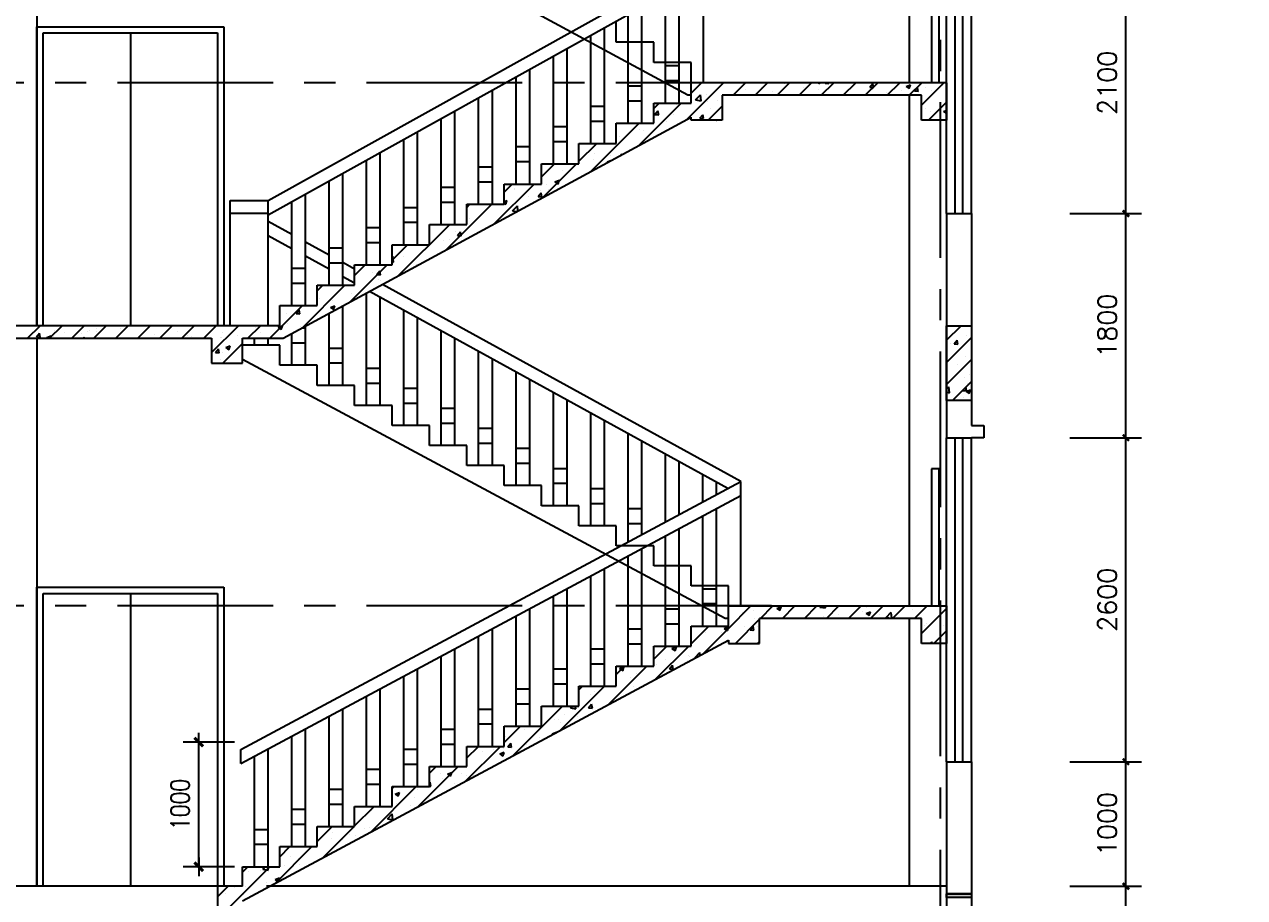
# Model space of a CAD drawing. Extents: x -4968480 to 5598971, y -5343220 to -29066.
# Drawn here: x 277432 to 287225, y -83846 to -76836 of the extents above; entities that cross this region are included whole.
import ezdxf

# ---------------------------------------------------------------- set-up
doc = ezdxf.new("R2010")
doc.units = 0
doc.header["$LTSCALE"] = 1000
doc.header["$MEASUREMENT"] = 0
doc.linetypes.add('CENTER', pattern=[2, 1.25, -0.25, 0.25, -0.25])
doc.layers.get('0').update_dxf_attribs({"linetype": 'CONTINUOUS'})
for name, color, linetype in [('DOTE', 1, 'CENTER'), ('PUB_DIM', 3, 'CONTINUOUS'), ('WALL', 2, 'CONTINUOUS'), ('WINDOW', 4, 'CONTINUOUS')]:
    doc.layers.add(name, color=color, linetype=linetype)
doc.styles.add('_TCH_DIM', font='SIMPLEX', dxfattribs={"bigfont": 'GBCBIG'})
doc.styles.add('DIM_FONT', font='SIMPLEX.shx', dxfattribs={"width": 0.8})

# ---------------------------------------------------------------- blocks, each defined once
blk = doc.blocks.new('_ArchTick')
at = {"color": 0, "linetype": 'ByBlock', "const_width": 0.4}
blk.add_lwpolyline([(-0.5, -0.5), (0.5, 0.5)], dxfattribs=at)
blk = doc.blocks.new('_DIMX')
blk.add_line((-150, 0), (150, 0))
at = {"const_width": 50}
blk.add_lwpolyline([(-70, -70), (70, 70)], dxfattribs=at)

msp = doc.modelspace()

# ---------------------------------------------------------------- hatches: boundary and pattern name
msp.add_hatch(color=8).paths.add_polyline_path([(284832.7, -83815.1), (285032.7, -83815.1), (285032.7, -83845.1), (284832.7, -83845.1)])

# ---------------------------------------------------------------- linework, layer by layer
for p, q in [((284532.7, -73505.1, -24317.3), (284532.7, -77305.1, -24317.3)), ((277532.7, -75455.1, -24317.3), (277532.7, -79255.1, -24317.3)), ((282757.3, -77405.1, -24317.3), (279482.7, -75631.4, -24317.3)), ((284712.7, -76205.1, -48634.7), (284712.7, -77305.1, -48634.7)), ((284772.7, -77305.1, -48634.7), (284772.7, -76205.1, -48634.7)), ((282182.7, -76980.1, -24317.3), (282182.7, -76817.6, -24317.3)), ((282482.7, -76980.1, -24317.3), (282182.7, -76980.1, -24317.3)), ((282482.7, -77142.6, -24317.3), (282482.7, -76980.1, -24317.3)), ((282782.7, -77142.6, -24317.3), (282482.7, -77142.6, -24317.3)), ((282782.7, -77305.1, -24317.3), (282782.7, -77142.6, -24317.3)), ((282782.7, -77405.1, -24317.3), (282757.3, -77405.1, -24317.3)), ((284532.7, -77405.1, -24317.3), (284532.7, -81505.1, -24317.3)), ((277532.7, -79355.1, -24317.3), (277532.7, -83755.1, -24317.3)), ((279482.7, -79412.1), (279182.7, -79412.1)), ((279482.7, -79573.1), (279482.7, -79412.1)), ((283057.5, -81605.1), (279182.7, -79525.6)), ((279782.7, -79573.1), (279482.7, -79573.1)), ((279782.7, -79734.1), (279782.7, -79573.1)), ((280082.7, -79734.1), (279782.7, -79734.1)), ((280082.7, -79895.1), (280082.7, -79734.1)), ((280382.7, -79895.1), (280082.7, -79895.1)), ((280382.7, -80056.1), (280382.7, -79895.1)), ((280682.7, -80056.1), (280382.7, -80056.1)), ((280682.7, -80217.1), (280682.7, -80056.1)), ((280982.7, -80217.1), (280682.7, -80217.1)), ((280982.7, -80378.1), (280982.7, -80217.1)), ((281282.7, -80378.1), (280982.7, -80378.1)), ((281282.7, -80539.1), (281282.7, -80378.1)), ((284772.7, -80405.1, -24317.3), (284712.7, -80405.1, -24317.3)), ((284712.7, -80405.1, -24317.3), (284712.7, -81505.1, -24317.3)), ((284772.7, -81505.1, -24317.3), (284772.7, -80405.1, -24317.3)), ((281582.7, -80539.1), (281282.7, -80539.1)), ((281582.7, -80700.1), (281582.7, -80539.1)), ((281882.7, -80700.1), (281582.7, -80700.1)), ((281882.7, -80861.1), (281882.7, -80700.1)), ((282182.7, -80861.1), (281882.7, -80861.1)), ((282182.7, -81022.1), (282182.7, -80861.1)), ((282482.7, -81022.1), (282182.7, -81022.1)), ((282482.7, -81183.1), (282482.7, -81022.1)), ((282782.7, -81183.1), (282482.7, -81183.1)), ((282782.7, -81344.1), (282782.7, -81183.1)), ((283082.7, -81344.1), (282782.7, -81344.1)), ((283082.7, -81505.1), (283082.7, -81344.1)), ((283082.7, -81605.1), (283057.5, -81605.1)), ((284532.7, -81605.1, -24317.3), (284532.7, -83755.1, -24317.3)), ((285032.7, -83815.1, -48634.7), (284832.7, -83815.1, -24317.3)), ((285032.7, -83845.1, -48634.7), (284832.7, -83845.1, -24317.3))]:
    msp.add_line(p, q)
at = {"color": 3}
for p, q in [((279387.9, -78250.9), (282882.9, -76305, -24317.3)), ((282882.9, -77305.1, -24317.3), (282882.9, -76305, -24317.3)), ((279387.9, -78365.4, 338.5), (282882.9, -76419.4, -23978.9)), ((282687.9, -77467.6, -24317.3), (282687.9, -76528, -24317.3)), ((282577.9, -77467.6, -24317.3), (282577.9, -76589.2, -24317.3)), ((282277.9, -77630.1, -24317.3), (282277.9, -76756.3, -24317.3)), ((282387.9, -77630.1, -24317.3), (282387.9, -76695, -24317.3)), ((282087.9, -77792.6, -24317.3), (282087.9, -76862.1, -24317.3)), ((281977.9, -77792.6, -24317.3), (281977.9, -76923.3, -24317.3)), ((281787.9, -77955.1, -24317.3), (281787.9, -77029.1, -24317.3)), ((281677.9, -77955.1, -24317.3), (281677.9, -77090.3, -24317.3)), ((282577.9, -77167.6, -24317.3), (282687.9, -77167.6, -24317.3)), ((281377.9, -78117.6, -24317.3), (281377.9, -77257.4, -24317.3)), ((281487.9, -78117.6, -24317.3), (281487.9, -77196.1, -24317.3)), ((281187.9, -78280.1, -24317.3), (281187.9, -77363.2, -24317.3)), ((282277.9, -77330.1, -24317.3), (282387.9, -77330.1, -24317.3)), ((282577.9, -77287.6, -24317.3), (282687.9, -77287.6, -24317.3)), ((281077.9, -78280.1, -24317.3), (281077.9, -77424.4, -24317.3)), ((282277.9, -77450.1, -24317.3), (282387.9, -77450.1, -24317.3)), ((280887.9, -78442.6, -24317.3), (280887.9, -77530.2, -24317.3)), ((281977.9, -77492.6, -24317.3), (282087.9, -77492.6, -24317.3)), ((280777.9, -78442.6, -24317.3), (280777.9, -77591.5, -24317.3)), ((281677.9, -77655.1, -24317.3), (281787.9, -77655.1, -24317.3)), ((281977.9, -77612.6, -24317.3), (282087.9, -77612.6, -24317.3)), ((280477.9, -78605.1, -24317.3), (280477.9, -77758.5, -24317.3)), ((280587.9, -78605.1, -24317.3), (280587.9, -77697.2, -24317.3)), ((281377.9, -77817.6, -24317.3), (281487.9, -77817.6, -24317.3)), ((281677.9, -77775.1, -24317.3), (281787.9, -77775.1, -24317.3)), ((280177.9, -78767.6, -24317.3), (280177.9, -77925.5, -24317.3)), ((280287.9, -78767.6, -24317.3), (280287.9, -77864.3, -24317.3)), ((281377.9, -77937.6, -24317.3), (281487.9, -77937.6, -24317.3)), ((279987.9, -78930.1, -24317.3), (279987.9, -78031.3, -24317.3)), ((281077.9, -77980.1, -24317.3), (281187.9, -77980.1, -24317.3)), ((279877.9, -78930.1, -24317.3), (279877.9, -78092.6, -24317.3)), ((280777.9, -78142.6, -24317.3), (280887.9, -78142.6, -24317.3)), ((281077.9, -78100.1, -24317.3), (281187.9, -78100.1, -24317.3)), ((279687.9, -79092.6, -24317.3), (279687.9, -78198.4, -24317.3)), ((279082.9, -78250.9), (279387.9, -78250.9)), ((279082.9, -79251.1), (279082.9, -78250.9)), ((279387.9, -79255.1), (279387.9, -78250.9)), ((279577.9, -79092.6, -24317.3), (279577.9, -78259.6, -24317.3)), ((280477.9, -78305.1, -24317.3), (280587.9, -78305.1, -24317.3)), ((280777.9, -78262.6, -24317.3), (280887.9, -78262.6, -24317.3)), ((279082.9, -78350.9), (279387.9, -78350.9)), ((279577.9, -78523.1), (279387.9, -78418.6)), ((280477.9, -78425.1, -24317.3), (280587.9, -78425.1, -24317.3)), ((279577.9, -78637.2), (279387.9, -78532.7)), ((280177.9, -78467.6, -24317.3), (280287.9, -78467.6, -24317.3)), ((279877.9, -78688), (279687.9, -78583.5)), ((279877.9, -78630.1, -24317.3), (279987.9, -78630.1, -24317.3)), ((280177.9, -78587.6, -24317.3), (280287.9, -78587.6, -24317.3)), ((279877.9, -78802.1), (279687.9, -78697.7)), ((279577.9, -78792.6, -24317.3), (279687.9, -78792.6, -24317.3)), ((279877.9, -78750.1, -24317.3), (279987.9, -78750.1, -24317.3)), ((279877.9, -78930.1), (279877.9, -78802.1)), ((280082.7, -78800.6), (279987.9, -78748.5)), ((279577.9, -78912.6, -24317.3), (279687.9, -78912.6, -24317.3)), ((280082.7, -78914.7), (279987.9, -78862.6)), ((279987.9, -78930.1), (279987.9, -78862.6)), ((283182.9, -80505), (280305.6, -78923.1)), ((280177.9, -79895.1), (280177.9, -78992.3)), ((283077.8, -80561.3), (280201, -78979.8)), ((280287.9, -79895.1), (280287.9, -79027.5)), ((279987.9, -79734.1), (279987.9, -79095.2)), ((279877.9, -79734.1), (279877.9, -79154.8)), ((280477.9, -80056.1), (280477.9, -79132)), ((280587.9, -80056.1), (280587.9, -79192.4)), ((279577.9, -79573.1), (279577.9, -79317.3)), ((279659.4, -79273.1), (279687.9, -79273.1)), ((279687.9, -79573.1), (279687.9, -79257.7)), ((280777.9, -80217.1), (280777.9, -79296.9)), ((279277.9, -79412.1), (279277.9, -79355.1)), ((279387.9, -79412.1), (279387.9, -79355.1)), ((279577.9, -79393.1), (279687.9, -79393.1)), ((280887.9, -80217.1), (280887.9, -79357.4)), ((279877.9, -79434.1), (279987.9, -79434.1)), ((281077.9, -80378.1), (281077.9, -79461.8)), ((281187.9, -80378.1), (281187.9, -79522.3)), ((279877.9, -79554.1), (279987.9, -79554.1)), ((280177.9, -79595.1), (280287.9, -79595.1)), ((280177.9, -79715.1), (280287.9, -79715.1)), ((281377.9, -80539.1), (281377.9, -79626.8)), ((281377.9, -80539.1), (281377.9, -79654.9)), ((281487.9, -80539.1), (281487.9, -79687.2)), ((281487.9, -80539.1), (281487.9, -79687.2)), ((280477.9, -79756.1), (280587.9, -79756.1)), ((281677.9, -80700.1), (281677.9, -79791.7)), ((280477.9, -79876.1), (280587.9, -79876.1)), ((281787.9, -80700.1), (281787.9, -79852.2)), ((280777.9, -79917.1), (280887.9, -79917.1)), ((281977.9, -80861.1), (281977.9, -79956.6)), ((280777.9, -80037.1), (280887.9, -80037.1)), ((281077.9, -80078.1), (281187.9, -80078.1)), ((282087.9, -80861.1), (282087.9, -80017.1)), ((281077.9, -80198.1), (281187.9, -80198.1)), ((282277.9, -80990.1), (282277.9, -80121.5)), ((282387.9, -80931.1), (282387.9, -80182)), ((281377.9, -80239.1), (281487.9, -80239.1)), ((281377.9, -80239.1), (281487.9, -80239.1)), ((282577.9, -80829.2), (282577.9, -80286.5)), ((281377.9, -80359.1), (281487.9, -80359.1)), ((281377.9, -80359.1), (281487.9, -80359.1)), ((281677.9, -80400.1), (281787.9, -80400.1)), ((282687.9, -80770.3), (282687.9, -80346.9)), ((282877.9, -80668.4), (282877.9, -80451.4)), ((279167.9, -82657.1), (283182.9, -80505)), ((281677.9, -80520.1), (281787.9, -80520.1)), ((281977.9, -80561.1), (282087.9, -80561.1)), ((282987.9, -80609.5), (282987.9, -80511.9)), ((283182.9, -81505.1), (283182.9, -80505)), ((279167.9, -82770.6), (283182.9, -80618.4)), ((281977.9, -80681.1), (282087.9, -80681.1)), ((282277.9, -80722.1), (282387.9, -80722.1)), ((282877.9, -81344.1), (282877.9, -80781.9)), ((282877.9, -81666.1), (282877.9, -80781.9)), ((282987.9, -81344.1), (282987.9, -80722.9)), ((282987.9, -81666.1), (282987.9, -80722.9)), ((282277.9, -80842.1), (282387.9, -80842.1)), ((282687.9, -81183.1), (282687.9, -80883.7)), ((282687.9, -81827.1), (282687.9, -80883.7)), ((282577.9, -81183.1), (282577.9, -80942.7)), ((282577.9, -81827.1), (282577.9, -80942.7)), ((282387.9, -81988.1), (282387.9, -81044.6)), ((282277.9, -81988.1), (282277.9, -81103.5)), ((281977.9, -82149.1), (281977.9, -81265)), ((282087.9, -82149.1), (282087.9, -81205.4)), ((281787.9, -82310.1), (281787.9, -81366.2)), ((282877.9, -81366.1), (282987.9, -81366.1)), ((281677.9, -82310.1), (281677.9, -81425.1)), ((281487.9, -82471.1), (281487.9, -81527)), ((282577.9, -81527.1), (282687.9, -81527.1)), ((282877.9, -81486.1), (282987.9, -81486.1)), ((281377.9, -82471.1), (281377.9, -81585.9)), ((282577.9, -81647.1), (282687.9, -81647.1)), ((281077.9, -82632.1), (281077.9, -81748)), ((281187.9, -82632.1), (281187.9, -81687.8)), ((282277.9, -81688.1), (282387.9, -81688.1)), ((280887.9, -82793.1), (280887.9, -81848.6)), ((281977.9, -81849.1), (282087.9, -81849.1)), ((282277.9, -81808.1), (282387.9, -81808.1)), ((280777.9, -82793.1), (280777.9, -81909)), ((281977.9, -81969.1), (282087.9, -81969.1)), ((280587.9, -82954.1), (280587.9, -82009.4)), ((281677.9, -82010.1), (281787.9, -82010.1)), ((280477.9, -82954.1), (280477.9, -82070)), ((281677.9, -82130.1), (281787.9, -82130.1)), ((280177.9, -83115.1), (280177.9, -82231)), ((280287.9, -83115.1), (280287.9, -82170.2)), ((281377.9, -82171.1), (281487.9, -82171.1)), ((279987.9, -83276.1), (279987.9, -82331)), ((281077.9, -82332.1), (281187.9, -82332.1)), ((281377.9, -82291.1), (281487.9, -82291.1)), ((279877.9, -83276.1), (279877.9, -82392)), ((281077.9, -82452.1), (281187.9, -82452.1)), ((279577.9, -83437.1), (279577.9, -82553)), ((279687.9, -83437.1), (279687.9, -82491.8)), ((280777.9, -82493.1), (280887.9, -82493.1)), ((279167.9, -82770.6), (279167.9, -82656.6)), ((279387.9, -83598.1), (279387.9, -82649.7)), ((280477.9, -82654.1), (280587.9, -82654.1)), ((280777.9, -82613.1), (280887.9, -82613.1)), ((279277.9, -83598.1), (279277.9, -82711.6)), ((280177.9, -82815.1), (280287.9, -82815.1)), ((280477.9, -82774.1), (280587.9, -82774.1)), ((280177.9, -82935.1), (280287.9, -82935.1)), ((279877.9, -82976.1), (279987.9, -82976.1)), ((279577.9, -83137.1), (279687.9, -83137.1)), ((279877.9, -83096.1), (279987.9, -83096.1)), ((279277.9, -83298.1), (279387.9, -83298.1)), ((279577.9, -83257.1), (279687.9, -83257.1)), ((279277.9, -83418.1), (279387.9, -83418.1))]:
    msp.add_line(p, q, dxfattribs=at)
at = {"color": 8}
for p, q in [((282749.1, -77599.5), (283043.5, -77305.1)), ((282782.7, -77389.2), (282866.7, -77305.1)), ((283120.3, -77405.1), (283220.3, -77305.1)), ((283219.4, -77355.5), (283219.4, -77355.5)), ((283297.1, -77405.1), (283397.1, -77305.1)), ((283344.6, -77339.1), (283344.6, -77339.1)), ((283473.8, -77405.1), (283573.8, -77305.1)), ((283533.9, -77314.1), (283533.9, -77314.1)), ((283650.6, -77405.1), (283750.6, -77305.1)), ((283687.5, -77346.6), (283687.5, -77346.6)), ((283806.6, -77305.1), (283815.9, -77311.4)), ((283809.5, -77362.1), (283809.5, -77362.1)), ((283815.8, -77311.6), (283818, -77305.1)), ((283827.4, -77405.1), (283927.4, -77305.1)), ((283858.4, -77308.1), (283860.8, -77305.1)), ((283858.4, -77308.1), (283888.2, -77310.7)), ((283888.2, -77310.9), (283887.1, -77305.1)), ((283947.2, -77309.1), (283947.2, -77309.1)), ((284004.2, -77405.1), (284104.2, -77305.1)), ((284101.1, -77312), (284101.1, -77312)), ((284180.9, -77405.1), (284280.9, -77305.1)), ((284217, -77339.5), (284241.1, -77310.7)), ((284217, -77339.5), (284246.9, -77342.1)), ((284246.8, -77342.3), (284241, -77310.9)), ((284357.7, -77405.1), (284457.7, -77305.1)), ((284509.6, -77334.7), (284544.6, -77321.2)), ((284509.6, -77334.7), (284534.5, -77351.4)), ((284534.4, -77351.7), (284544.5, -77321.4)), ((284534.5, -77405.1), (284634.5, -77305.1)), ((284537.2, -77315), (284537.2, -77315)), ((284575.6, -77370.8), (284599.7, -77342.1)), ((284605.4, -77373.7), (284599.7, -77342.3)), ((284632.7, -77483.7), (284811.3, -77305.1)), ((284663, -77345.4), (284663, -77345.4)), ((284804.1, -77326.3), (284804.1, -77326.3)), ((282818.3, -77442.4), (282857.3, -77401.8)), ((282818.3, -77442.4), (282862.8, -77449.3)), ((282862.7, -77449.4), (282857.2, -77402)), ((282903.6, -77397.1), (282903.6, -77397.1)), ((282918.5, -77451.3), (282918.5, -77451.3)), ((282997.7, -77445.6), (282997.7, -77445.6)), ((283434.9, -77378.6), (283434.9, -77378.6)), ((284348.5, -77386.8), (284348.5, -77386.8)), ((284473.7, -77370.3), (284473.7, -77370.3)), ((284575.6, -77370.8), (284605.5, -77373.4)), ((284688, -77605.1), (284832.7, -77460.5)), ((284710.1, -77370.9), (284710.1, -77370.9)), ((282363.4, -77808.5), (282704.2, -77467.6)), ((282482.7, -77512.4), (282527.4, -77467.6)), ((282493.2, -77558.7), (282517.3, -77529.9)), ((282493.2, -77558.7), (282523.1, -77561.3)), ((282523, -77561.5), (282517.2, -77530.2)), ((282643.2, -77562.3), (282643.2, -77562.3)), ((282666, -77483.3), (282666, -77483.3)), ((282851.8, -77590), (282875.9, -77561.3)), ((282881.7, -77592.9), (282875.9, -77561.5)), ((282920.3, -77605.1), (283032.7, -77492.7)), ((282934.7, -77512.2), (282934.7, -77512.2)), ((284663.7, -77510.2), (284663.7, -77510.2)), ((284704, -77537.3), (284704, -77537.3)), ((284808.1, -77536), (284832.7, -77526.5)), ((284808.1, -77536), (284832.7, -77552.6)), ((281977.7, -78017.4), (282364.9, -77630.1)), ((282182.7, -77635.6), (282188.2, -77630.1)), ((282457.6, -77635.7), (282457.6, -77635.7)), ((282582.7, -77619.3), (282582.7, -77619.3)), ((282851.8, -77590), (282881.7, -77592.7)), ((282982.1, -77605.1), (282985.8, -77603.7)), ((282985.3, -77605.1), (282985.8, -77603.9)), ((282205, -77734.5), (282205, -77734.5)), ((282366.5, -77678.6), (282366.5, -77678.6)), ((282403.2, -77685), (282403.2, -77685)), ((282471.9, -77745.8), (282471.9, -77745.8)), ((281882.7, -77935.6), (282025.7, -77792.6)), ((281582.7, -78058.9), (281686.4, -77955.1)), ((281592, -78226.3), (281863.2, -77955.1)), ((281628.1, -77956.1), (281628.1, -77956.1)), ((281884.8, -77920.9), (281884.8, -77920.9)), ((282000.1, -77921.5), (282000.1, -77921.5)), ((282010.3, -77874.5), (282010.3, -77874.5)), ((282110.6, -77939.7), (282145.6, -77926.2)), ((282110.6, -77939.7), (282115.3, -77942.8)), ((282137.4, -77888.9), (282137.4, -77888.9)), ((282145.5, -77926.5), (282145.5, -77926.5)), ((282217.1, -77887.7), (282228.1, -77874.7)), ((282229.2, -77881.2), (282228, -77874.9)), ((281747.7, -78010.8), (281747.7, -78010.8)), ((282039.3, -77960.7), (282039.3, -77960.7)), ((281206.3, -78435.2), (281523.9, -78117.6)), ((281282.7, -78182.1), (281347.1, -78117.6)), ((281622, -78122.6), (281622, -78122.6)), ((281689.4, -78096.6), (281689.4, -78096.6)), ((281690.5, -78100.9), (281725.5, -78087.5)), ((281690.5, -78100.9), (281715.4, -78117.7)), ((281715.3, -78117.9), (281725.4, -78087.7)), ((281282.7, -78257.5), (281305.4, -78248.8)), ((281284.4, -78220.7), (281284.4, -78220.7)), ((281295.2, -78279.2), (281305.3, -78249)), ((281362.3, -78160.1), (281362.3, -78160.1)), ((281368.9, -78154.4), (281368.9, -78154.4)), ((281474.4, -78221.6), (281474.4, -78221.6)), ((281556.1, -78216.7), (281580.2, -78188)), ((281556.1, -78216.7), (281586, -78219.3)), ((281575.9, -78170.6), (281575.9, -78170.6)), ((281585.9, -78219.6), (281580.1, -78188.2)), ((281635.9, -78165.7), (281635.9, -78165.7)), ((280820.6, -78644.1), (281184.6, -78280.1)), ((280982.7, -78305.3), (281007.8, -78280.1)), ((281282.7, -78270.5), (281295.2, -78279)), ((281350, -78333.7), (281389, -78293.1)), ((281350, -78333.7), (281384, -78339)), ((281356.3, -78326.5), (281356.3, -78326.5)), ((281393.6, -78333.8), (281388.9, -78293.3)), ((281432.6, -78310.3), (281432.6, -78310.3)), ((280434.9, -78853), (280845.3, -78442.6)), ((281002.6, -78397.3), (281002.6, -78397.3)), ((281103.7, -78358.5), (281103.7, -78358.5)), ((281116.9, -78351.9), (281116.9, -78351.9)), ((281183.7, -78445.7), (281183.7, -78445.7)), ((280892.1, -78495.7), (280892.1, -78495.7)), ((280908.2, -78530.1), (280932.3, -78501.3)), ((280908.2, -78530.1), (280938.1, -78532.7)), ((280938, -78532.9), (280932.2, -78501.6)), ((280382.7, -78728.5), (280506.1, -78605.1)), ((280638.3, -78641.5), (280638.3, -78641.5)), ((280796, -78574), (280796, -78574)), ((280840.9, -78560.2), (280840.9, -78560.2)), ((280985.3, -78549.1), (280985.3, -78549.1)), ((280382.7, -78703), (280388, -78697.4)), ((280393.5, -78745.1), (280388, -78697.6)), ((280476.8, -78697.4), (280476.8, -78697.4)), ((280049.2, -79062), (280343.6, -78767.6)), ((280082.7, -78851.8), (280166.8, -78767.6)), ((280223.5, -78829.3), (280223.5, -78829.3)), ((280260.3, -78843.4), (280284.4, -78814.7)), ((280290.1, -78846.3), (280284.3, -78814.9)), ((280322.6, -78796.1), (280322.6, -78796.1)), ((280382.7, -78743.2), (280393.6, -78744.9)), ((280539.3, -78787.7), (280539.3, -78787.7)), ((280575.1, -78764.1), (280575.1, -78764.1)), ((279663.5, -79270.9), (280004.3, -78930.1)), ((279782.7, -78975), (279827.5, -78930.1)), ((280260.3, -78843.4), (280290.2, -78846)), ((280271.9, -78884.4), (280271.9, -78884.4)), ((280288.3, -78894.2), (280288.3, -78894.2)), ((279996.7, -78944.2), (279996.7, -78944.2)), ((280059.8, -78997.8), (280059.8, -78997.8)), ((280092, -79026.5), (280092, -79026.5)), ((279402.5, -79355.1), (279665, -79092.6)), ((279482.7, -79098.2), (279488.2, -79092.6)), ((279612.4, -79156.8), (279636.5, -79128)), ((279642.2, -79159.6), (279636.5, -79128.3)), ((279640.7, -79117.3), (279640.7, -79117.3)), ((279800.1, -79035.3), (279800.1, -79035.3)), ((279824.9, -79104.1), (279824.9, -79104.1)), ((279888.4, -79108.6), (279923.4, -79095.1)), ((279888.4, -79108.6), (279913.3, -79125.4)), ((279902.6, -79051.4), (279902.6, -79051.4)), ((279907.6, -79128.6), (279907.6, -79128.6)), ((279913.2, -79125.6), (279923.3, -79095.4)), ((279533.3, -79154.1), (279533.3, -79154.1)), ((279612.4, -79156.8), (279642.3, -79159.4)), ((279746.1, -79184.5), (279746.1, -79184.5)), ((277458, -79355.1), (277558, -79255.1)), ((277530, -79344.6), (277554.1, -79315.9)), ((277559.8, -79347.4), (277554, -79316.1)), ((277634.7, -79355.1), (277734.7, -79255.1)), ((277672.8, -79292.5), (277672.8, -79292.5)), ((277752.9, -79311.9), (277752.9, -79311.9)), ((277811.5, -79355.1), (277911.5, -79255.1)), ((277886.5, -79316.9), (277886.5, -79316.9)), ((277939.8, -79303.8), (277939.8, -79303.8)), ((277955.5, -79294.6), (277955.5, -79294.6)), ((277988.3, -79355.1), (278088.3, -79255.1)), ((278009.6, -79276.7), (278009.6, -79276.7)), ((278011.7, -79300.4), (278011.7, -79300.4)), ((278165.1, -79355.1), (278265.1, -79255.1)), ((278201, -79275.4), (278201, -79275.4)), ((278206.7, -79315.1), (278206.7, -79315.1)), ((278341.9, -79355.1), (278441.9, -79255.1)), ((278473.6, -79326.4), (278473.6, -79326.4)), ((278518.6, -79355.1), (278618.6, -79255.1)), ((278658.5, -79304.3), (278658.5, -79304.3)), ((278695.4, -79355.1), (278795.4, -79255.1)), ((278872.2, -79355.1), (278972.2, -79255.1)), ((278932.7, -79471.4), (279149, -79255.1)), ((279025.1, -79306.4), (279025.1, -79306.4)), ((279225.7, -79355.1), (279325.7, -79255.1)), ((279284.7, -79268.9), (279284.7, -79268.9)), ((279330.1, -79306.7), (279330.1, -79306.7)), ((279468.3, -79269.8), (279503.3, -79256.4)), ((279468.3, -79269.8), (279493.1, -79286.6)), ((279493.1, -79286.8), (279503.2, -79256.6)), ((279541.5, -79233.7), (279541.5, -79233.7)), ((279645.9, -79265.1), (279645.9, -79265.1)), ((284832.7, -79372.5), (284950, -79255.1)), ((277493.2, -79349.4), (277493.2, -79349.4)), ((277530, -79344.6), (277559.9, -79347.2)), ((277611, -79351), (277646, -79337.6)), ((277611, -79351), (277617.1, -79355.1)), ((277640.1, -79355.1), (277646, -79337.8)), ((277664, -79344.6), (277664, -79344.6)), ((277906.1, -79355.1), (277912.8, -79347.3)), ((277914.1, -79355.1), (277912.7, -79347.5)), ((278366.9, -79354.3), (278366.9, -79354.3)), ((278740.5, -79337.7), (278740.5, -79337.7)), ((278772.5, -79338.4), (278772.5, -79338.4)), ((279007.4, -79348.9), (279007.4, -79348.9)), ((279015.6, -79348.1), (279015.6, -79348.1)), ((279025.7, -79555.1), (279182.7, -79398.2)), ((279048.2, -79431.1), (279083.2, -79417.7)), ((279073, -79448.1), (279083.1, -79417.9)), ((279140.7, -79331.6), (279140.7, -79331.6)), ((284832.7, -79549.3), (285032.7, -79349.3)), ((284865.7, -79396.1), (284865.7, -79396.1)), ((284894.8, -79400.3), (284918.9, -79371.5)), ((284894.8, -79400.3), (284924.7, -79402.9)), ((284924.6, -79403.1), (284918.9, -79371.8)), ((284989.4, -79336), (284989.4, -79336)), ((278964.5, -79470.1), (278988.6, -79441.4)), ((278964.5, -79470.1), (278994.4, -79472.7)), ((278994.3, -79472.9), (278988.6, -79441.6)), ((279019, -79472.9), (279019, -79472.9)), ((279048.2, -79431.1), (279073, -79447.9)), ((279141.1, -79429.2), (279141.1, -79429.2)), ((284983.3, -79502.4), (284983.3, -79502.4)), ((279009.2, -79528.8), (279009.2, -79528.8)), ((284832.7, -79726.1), (285032.7, -79526.1)), ((284923.5, -79568.3), (284923.5, -79568.3)), ((284880.4, -79855.1), (285032.7, -79702.8)), ((284977.2, -79668.9), (284977.2, -79668.9)), ((285017.6, -79650.2), (285017.6, -79650.2)), ((284832.7, -79764.4), (284850.5, -79745.8)), ((284832.7, -79789.7), (284856, -79793.3)), ((284837, -79777.4), (284837, -79777.4)), ((284845.8, -79810), (284845.8, -79810)), ((284856, -79793.5), (284850.4, -79746)), ((284964.2, -79776.4), (284988.3, -79747.6)), ((284964.2, -79776.4), (284994.1, -79779)), ((284994, -79779.2), (284988.2, -79747.9)), ((284989.4, -79782.7), (285024.4, -79769.3)), ((284989.4, -79782.7), (285014.3, -79799.5)), ((284998.5, -79721.5), (284998.5, -79721.5)), ((285014.2, -79799.8), (285024.4, -79769.5)), ((284971.2, -79835.3), (284971.2, -79835.3)), ((283082.7, -81508.6), (283086.1, -81505.1)), ((283082.7, -81685.4), (283262.9, -81505.1)), ((283196.8, -81559.4), (283196.8, -81559.4)), ((283282.9, -81539.8), (283282.9, -81539.8)), ((283339.7, -81605.1), (283439.7, -81505.1)), ((283469.8, -81524.3), (283504.8, -81510.9)), ((283469.8, -81524.3), (283494.7, -81541.1)), ((283488.4, -81509.3), (283488.4, -81509.3)), ((283494.6, -81541.3), (283504.8, -81511.1)), ((283516.5, -81605.1), (283616.5, -81505.1)), ((283535.5, -81507.8), (283535.5, -81507.8)), ((283693.3, -81605.1), (283793.3, -81505.1)), ((283816, -81513.9), (283824.3, -81505.1)), ((283816, -81513.9), (283860.4, -81520.8)), ((283860.4, -81520.9), (283858.5, -81505.1)), ((283870, -81605.1), (283970, -81505.1)), ((283899.8, -81569.1), (283899.8, -81569.1)), ((283969.6, -81574.1), (283969.6, -81574.1)), ((284046.8, -81605.1), (284146.8, -81505.1)), ((284159, -81549.2), (284159, -81549.2)), ((284188.4, -81564.3), (284223.4, -81550.9)), ((284188.4, -81564.3), (284213.3, -81581.1)), ((284191.4, -81519), (284191.4, -81519)), ((284213.2, -81581.3), (284223.3, -81551.1)), ((284223.6, -81605.1), (284323.6, -81505.1)), ((284298.4, -81569.6), (284298.4, -81569.6)), ((284349.6, -81596.6), (284388.5, -81556)), ((284394, -81603.7), (284388.4, -81556.2)), ((284400.4, -81605.1), (284500.4, -81505.1)), ((284474.8, -81507.6), (284474.8, -81507.6)), ((284558.1, -81532.1), (284558.1, -81532.1)), ((284577.1, -81605.1), (284677.1, -81505.1)), ((284632.7, -81726.4), (284832.7, -81526.4)), ((282782.7, -81808.6), (282925.1, -81666.1)), ((282918.1, -81666.1), (282927.6, -81667)), ((282927.5, -81667.2), (282927.3, -81666.1)), ((283049.7, -81685.6), (283082.7, -81672.9)), ((283082.7, -81672.9), (283084.7, -81672.1)), ((283082.7, -81678.2), (283084.6, -81672.3)), ((283139.7, -81805.1), (283332.7, -81612.2)), ((283214.1, -81673.6), (283214.1, -81673.6)), ((283256.3, -81695.7), (283280.5, -81667)), ((283286.2, -81698.6), (283280.4, -81667.2)), ((283291.3, -81601.8), (283291.3, -81601.8)), ((283316.7, -81669.2), (283316.7, -81669.2)), ((283844.4, -81590.6), (283844.4, -81590.6)), ((284045.8, -81601.6), (284045.8, -81601.6)), ((284349.6, -81596.6), (284394.1, -81603.5)), ((284657.8, -81663.4), (284657.8, -81663.4)), ((284674, -81643.9), (284674, -81643.9)), ((284808.7, -81663.3), (284808.7, -81663.3)), ((282879.3, -81888.8), (283082.7, -81685.4)), ((282898.4, -81715.1), (282898.4, -81715.1)), ((283020.1, -81741.5), (283020.1, -81741.5)), ((283025.1, -81719.2), (283025.1, -81719.2)), ((283049.7, -81685.6), (283074.6, -81702.3)), ((283074.5, -81702.6), (283082.7, -81678.2)), ((283256.3, -81695.7), (283286.2, -81698.3)), ((283276.8, -81706.3), (283276.8, -81706.3)), ((284730.7, -81805.1), (284832.7, -81703.2)), ((282482.7, -81931.8), (282587.4, -81827.1)), ((282497.7, -82093.5), (282764.1, -81827.1)), ((282629.6, -81846.8), (282664.6, -81833.4)), ((282629.6, -81846.8), (282654.5, -81863.6)), ((282654.4, -81863.8), (282664.5, -81833.6)), ((282660.2, -81834.8), (282660.2, -81834.8)), ((282927.1, -81846), (282927.1, -81846)), ((283316.5, -81805.1), (283332.7, -81788.9)), ((284704.4, -81805.1), (284715, -81792.5)), ((284717.2, -81805.1), (284714.9, -81792.7)), ((282498.7, -81890.6), (282498.7, -81890.6)), ((282577.5, -81937.3), (282577.5, -81937.3)), ((282754.4, -81945.4), (282754.4, -81945.4)), ((282765.6, -81901.9), (282765.6, -81901.9)), ((282766.8, -81912.4), (282766.8, -81912.4)), ((282815, -81918.2), (282854, -81877.6)), ((282815, -81918.2), (282822.4, -81919.3)), ((282856.6, -81901), (282853.9, -81877.7)), ((282116.2, -82298.3), (282426.4, -81988.1)), ((282182.7, -82055.1), (282249.6, -81988.1)), ((282209.5, -82008.1), (282244.5, -81994.7)), ((282209.5, -82008.1), (282234.4, -82024.9)), ((282234.3, -82025.1), (282244.4, -81994.9)), ((282245.1, -82012.6), (282245.1, -82012.6)), ((282341.2, -82044.3), (282341.2, -82044.3)), ((282501.8, -81977.4), (282501.8, -81977.4)), ((282608.5, -82009.1), (282632.6, -81980.3)), ((282608.5, -82009.1), (282638.3, -82011.7)), ((282638.3, -82011.9), (282632.5, -81980.6)), ((282632.8, -81994.3), (282632.8, -81994.3)), ((281734.7, -82503), (282088.6, -82149.1)), ((281882.7, -82178.3), (281911.8, -82149.1)), ((282293.8, -82077.6), (282293.8, -82077.6)), ((282320.7, -82151), (282320.7, -82151)), ((281979.3, -82216.6), (281979.3, -82216.6)), ((282005, -82192.5), (282005, -82192.5)), ((282239, -82179.1), (282239, -82179.1)), ((281353.2, -82707.8), (281750.8, -82310.1)), ((281662.6, -82310.6), (281662.6, -82310.6)), ((281814.1, -82322.5), (281825.9, -82310.1)), ((281814.1, -82322.5), (281858.5, -82329.4)), ((281858.5, -82329.5), (281856.2, -82310.1)), ((281929.5, -82321.8), (281929.5, -82321.8)), ((281960.6, -82322.4), (281984.7, -82293.7)), ((281960.6, -82322.4), (281990.5, -82325)), ((281990.4, -82325.2), (281984.6, -82293.9)), ((281684.1, -82414.7), (281684.1, -82414.7)), ((281720.7, -82415), (281720.7, -82415)), ((281737.4, -82442.8), (281737.4, -82442.8)), ((281768, -82377.7), (281768, -82377.7)), ((281873.4, -82389.7), (281873.4, -82389.7)), ((281282.7, -82601.5), (281413, -82471.1)), ((281296.2, -82553.4), (281296.2, -82553.4)), ((281445.8, -82492.8), (281445.8, -82492.8)), ((281667.7, -82531.9), (281702.7, -82518.5)), ((281667.7, -82531.9), (281673.5, -82535.9)), ((281702, -82520.6), (281702.7, -82518.7)), ((280971.6, -82912.5), (281252, -82632.1)), ((280982.7, -82724.7), (281075.3, -82632.1)), ((281198.2, -82654.2), (281198.2, -82654.2)), ((281274, -82652.7), (281274, -82652.7)), ((281312.7, -82635.8), (281336.8, -82607)), ((281312.7, -82635.8), (281342.6, -82638.4)), ((281342.5, -82638.6), (281336.7, -82607.3)), ((281427.4, -82628.4), (281427.4, -82628.4)), ((281457.9, -82616.7), (281457.9, -82616.7)), ((281563.1, -82564.7), (281563.1, -82564.7)), ((281111.6, -82669.9), (281111.6, -82669.9)), ((281247.6, -82693.2), (281282.6, -82679.8)), ((281247.6, -82693.2), (281272.5, -82710)), ((281272.4, -82710.2), (281282.5, -82680)), ((280590.1, -83117.3), (280914.3, -82793.1)), ((280682.7, -82847.9), (280737.5, -82793.1)), ((280827.5, -82854.5), (280862.5, -82841)), ((280852.3, -82871.5), (280862.4, -82841.2)), ((280931.9, -82797.7), (280931.9, -82797.7)), ((280939.6, -82852.6), (280939.6, -82852.6)), ((280682.7, -82927.8), (280688.9, -82920.4)), ((280682.7, -82950.7), (280694.7, -82951.7)), ((280682.8, -82887.8), (280682.8, -82887.8)), ((280694.6, -82951.9), (280688.8, -82920.6)), ((280770.4, -82853.6), (280770.4, -82853.6)), ((280790.7, -82892.1), (280790.7, -82892.1)), ((280827.5, -82854.5), (280852.4, -82871.2)), ((280881.8, -82927.8), (280881.8, -82927.8)), ((280980.1, -82867.1), (280980.1, -82867.1)), ((281037.3, -82864.8), (281037.3, -82864.8)), ((280208.6, -83322.1), (280576.5, -82954.1)), ((280382.7, -82971.2), (280399.7, -82954.1)), ((280407.4, -83015.7), (280442.4, -83002.3)), ((280407.4, -83015.7), (280432.3, -83032.5)), ((280432.2, -83032.7), (280442.3, -83002.5)), ((280565.5, -83040.5), (280565.5, -83040.5)), ((280590.2, -82977.8), (280590.2, -82977.8)), ((280082.7, -83271.2), (280238.7, -83115.1)), ((280164.5, -83123.8), (280164.5, -83123.8)), ((280417.1, -83091.7), (280417.1, -83091.7)), ((280534, -83105.8), (280534, -83105.8)), ((280676.8, -83054.3), (280676.8, -83054.3)), ((280218.2, -83147.3), (280218.2, -83147.3)), ((280345.8, -83213.8), (280384.7, -83173.2)), ((280345.8, -83213.8), (280390.2, -83220.7)), ((280390.2, -83220.9), (280384.6, -83173.4)), ((279782.7, -83394.4), (279900.9, -83276.1)), ((279827, -83526.8), (280077.7, -83276.1)), ((279901.7, -83325.4), (279901.7, -83325.4)), ((280039.8, -83340.7), (280039.8, -83340.7)), ((280158.4, -83290.2), (280158.4, -83290.2)), ((280201.2, -83284.8), (280201.2, -83284.8)), ((279445.5, -83731.6), (279739.9, -83437.1)), ((279482.7, -83517.6), (279563.2, -83437.1)), ((279897.3, -83369.5), (279897.3, -83369.5)), ((279986.4, -83376.2), (279986.4, -83376.2)), ((280086.7, -83344.5), (280086.7, -83344.5)), ((279567.9, -83516.4), (279567.9, -83516.4)), ((279635.9, -83529.3), (279635.9, -83529.3)), ((279182.7, -83640.8), (279225.4, -83598.1)), ((279182.7, -83817.6), (279402.2, -83598.1)), ((279231.4, -83636.2), (279231.4, -83636.2)), ((279324.8, -83624.7), (279324.8, -83624.7)), ((279344.8, -83618.1), (279364, -83598.1)), ((279344.8, -83618.1), (279389.3, -83625)), ((279389.2, -83625.2), (279386.1, -83598.1)), ((279523, -83586.1), (279523, -83586.1)), ((279640.6, -83583.1), (279640.6, -83583.1)), ((279377.3, -83727.8), (279377.3, -83727.8)), ((279445.5, -83700.8), (279480.5, -83687.4)), ((279445.5, -83700.8), (279470.4, -83717.6)), ((279470.3, -83717.8), (279480.4, -83687.6)), ((278982.7, -83840.8), (279068.4, -83755.1)), ((278982.7, -84017.6), (279182.7, -83817.6)), ((279042.2, -83816.5), (279042.2, -83816.5)), ((279120.6, -83763), (279120.6, -83763)), ((279193.3, -83821.9), (279193.3, -83821.9)), ((279203.7, -83760.6), (279203.7, -83760.6)), ((284832.7, -83815.1, -24317.3), (285032.7, -83815.1, -24317.3)), ((284832.7, -83845.1, -24317.3), (284832.7, -83815.1, -24317.3)), ((285032.7, -83815.1, -24317.3), (285032.7, -83845.1, -24317.3)), ((285032.7, -83845.1, -24317.3), (284832.7, -83845.1, -24317.3))]:
    msp.add_line(p, q, dxfattribs=at)
at = {"layer": 'DOTE'}
for p, q in [((284782.7, -61461.6, -24317.3), (284782.7, -85169.6, -24317.3)), ((283428.1, -77305.1, -24317.3), (274713, -77305.1, -24317.3)), ((278014.5, -79255.1, -24317.3), (274713, -79255.1, -24317.3)), ((283428.1, -81505.1, -24317.3), (274713, -81505.1, -24317.3)), ((280624.8, -83755.1, -24317.3), (274713, -83755.1, -24317.3))]:
    msp.add_line(p, q, dxfattribs=at)
at = {"layer": 'PUB_DIM'}
for p, q in [((286273.1, -78355.1), (286273.1, -76255.1)), ((285822, -78355.1), (286398.1, -78355.1)), ((285822, -78355.1), (286398.1, -78355.1)), ((286273.1, -80155.1), (286273.1, -78355.1)), ((285822, -80155.1), (286398.1, -80155.1)), ((285822, -80155.1), (286398.1, -80155.1)), ((286273.1, -82755.1), (286273.1, -80155.1)), ((279117.9, -82598.1), (278706, -82598.1)), ((278831, -83597.6), (278831, -82598.6)), ((285822, -82755.1), (286398.1, -82755.1)), ((285822, -82755.1), (286398.1, -82755.1)), ((286273.1, -83755.1), (286273.1, -82755.1)), ((279117.9, -83598.1), (278706, -83598.1)), ((285822, -83755.1), (286398.1, -83755.1)), ((285822, -83755.1), (286398.1, -83755.1)), ((286273.1, -84955.1), (286273.1, -83755.1))]:
    msp.add_line(p, q, dxfattribs=at)
at = {"layer": 'WALL'}
for p, q in [((284832.7, -77305.1, -24317.3), (282782.7, -77305.1, -24317.3)), ((282782.7, -77467.6, -24317.3), (282782.7, -77305.1, -24317.3)), ((284832.7, -77305.1, -4772.6), (284832.7, -77605.1, -4270.2)), ((284832.7, -77305.1, -35506.1), (284832.7, -77605.1, -35506.1)), ((284632.7, -77405.1, -24317.3), (283032.7, -77405.1, -24317.3)), ((283032.7, -77405.1, -24317.3), (283032.7, -77605.1, -24317.3)), ((284632.7, -77605.1, -35506.1), (284632.7, -77405.1, -35506.1)), ((282482.7, -77630.1, -24317.3), (282482.7, -77467.6, -24317.3)), ((282482.7, -77467.6, -24317.3), (282782.7, -77467.6, -24317.3)), ((279508, -79355.1, -24317.3), (282782.7, -77581.4, -24317.3)), ((282182.7, -77792.6, -24317.3), (282182.7, -77630.1, -24317.3)), ((282182.7, -77630.1, -24317.3), (282482.7, -77630.1, -24317.3)), ((282782.7, -77605.1, -24317.3), (282782.7, -77581.4, -24317.3)), ((283032.7, -77605.1, -24317.3), (282782.7, -77605.1, -24317.3)), ((284832.7, -77605.1, -35506.1), (284632.7, -77605.1, -35506.1)), ((281882.7, -77955.1, -24317.3), (281882.7, -77792.6, -24317.3)), ((281882.7, -77792.6, -24317.3), (282182.7, -77792.6, -24317.3)), ((281582.7, -78117.6, -24317.3), (281582.7, -77955.1, -24317.3)), ((281582.7, -77955.1, -24317.3), (281882.7, -77955.1, -24317.3)), ((281282.7, -78280.1, -24317.3), (281282.7, -78117.6, -24317.3)), ((281282.7, -78117.6, -24317.3), (281582.7, -78117.6, -24317.3)), ((280982.7, -78442.6, -24317.3), (280982.7, -78280.1, -24317.3)), ((280982.7, -78280.1, -24317.3), (281282.7, -78280.1, -24317.3)), ((280682.7, -78605.1, -24317.3), (280682.7, -78442.6, -24317.3)), ((280682.7, -78442.6, -24317.3), (280982.7, -78442.6, -24317.3)), ((284832.7, -78355.1, -3014.3), (284832.7, -80155.1)), ((284832.7, -78355.1, -24317.3), (285032.7, -78355.1, -24317.3)), ((285032.7, -78355.1, -3014.3), (285032.7, -80055.1)), ((280382.7, -78767.6, -24317.3), (280382.7, -78605.1, -24317.3)), ((280382.7, -78605.1, -24317.3), (280682.7, -78605.1, -24317.3)), ((280082.7, -78930.1, -24317.3), (280082.7, -78767.6, -24317.3)), ((280082.7, -78767.6, -24317.3), (280382.7, -78767.6, -24317.3)), ((279782.7, -79092.6, -24317.3), (279782.7, -78930.1, -24317.3)), ((279782.7, -78930.1, -24317.3), (280082.7, -78930.1, -24317.3)), ((279482.7, -79255.1, -24317.3), (279482.7, -79092.6, -24317.3)), ((279482.7, -79092.6, -24317.3), (279782.7, -79092.6, -24317.3)), ((279482.7, -79255.1, -24317.3), (276047.5, -79255.1, -24317.3)), ((284832.7, -79255.1, -24317.3), (285032.7, -79255.1, -24317.3)), ((284832.7, -79855.1, -24317.3), (284832.7, -79255.1, -24317.3)), ((285032.7, -79255.1, -24317.3), (285032.7, -79855.1, -24317.3)), ((277232.7, -79355.1, -24317.3), (278932.7, -79355.1, -24317.3)), ((278932.7, -79355.1, -24317.3), (278932.7, -79555.1, -24317.3)), ((279182.7, -79555.1, -24317.3), (279182.7, -79355.1, -24317.3)), ((279182.7, -79355.1, -24317.3), (279508, -79355.1, -24317.3)), ((278932.7, -79555.1, -24317.3), (279182.7, -79555.1, -24317.3)), ((285032.7, -79855.1, -24317.3), (284832.7, -79855.1, -24317.3)), ((285032.7, -80055.1), (285132.7, -80055.1)), ((285132.7, -80055.1), (285132.7, -80155.1)), ((284832.7, -80155.1), (285032.7, -80155.1)), ((285132.7, -80155.1), (285032.7, -80155.1)), ((283082.7, -81505.1), (284832.7, -81505.1, -26597.1)), ((283082.7, -81666.1), (283082.7, -81505.1)), ((284832.7, -81505.1, -24317.3), (284832.7, -81805.1, -24317.3)), ((282782.7, -81827.1), (282782.7, -81666.1)), ((282782.7, -81666.1), (283082.7, -81666.1)), ((284632.7, -81605.1, -23230.7), (283332.7, -81605.1, -3377.4)), ((283332.7, -81805.1), (283332.7, -81605.1)), ((284632.7, -81805.1, -24317.3), (284632.7, -81605.1, -24317.3)), ((279182.7, -83872.6), (283082.7, -81779.6)), ((282482.7, -81988.1), (282482.7, -81827.1)), ((282482.7, -81827.1), (282782.7, -81827.1)), ((283082.7, -81779.6), (283082.7, -81805.1)), ((283082.7, -81805.1), (283332.7, -81805.1)), ((284832.7, -81805.1, -24317.3), (284632.7, -81805.1, -24317.3)), ((282182.7, -82149.1), (282182.7, -81988.1)), ((282182.7, -81988.1), (282482.7, -81988.1)), ((281882.7, -82310.1), (281882.7, -82149.1)), ((281882.7, -82149.1), (282182.7, -82149.1)), ((281582.7, -82471.1), (281582.7, -82310.1)), ((281582.7, -82310.1), (281882.7, -82310.1)), ((281282.7, -82632.1), (281282.7, -82471.1)), ((281282.7, -82471.1), (281582.7, -82471.1)), ((280982.7, -82793.1), (280982.7, -82632.1)), ((280982.7, -82632.1), (281282.7, -82632.1)), ((284832.7, -82755.1, -24317.3), (284832.7, -85255.1, -24317.3)), ((284832.7, -82755.1, -24317.3), (285032.7, -82755.1, -24317.3)), ((285032.7, -82755.1, -24317.3), (285032.7, -85255.1, -24317.3)), ((280682.7, -82954.1), (280682.7, -82793.1)), ((280682.7, -82793.1), (280982.7, -82793.1)), ((280382.7, -83115.1), (280382.7, -82954.1)), ((280382.7, -82954.1), (280682.7, -82954.1)), ((280082.7, -83276.1), (280082.7, -83115.1)), ((280082.7, -83115.1), (280382.7, -83115.1)), ((279782.7, -83437.1), (279782.7, -83276.1)), ((279782.7, -83276.1), (280082.7, -83276.1)), ((279482.7, -83598.1), (279482.7, -83437.1)), ((279482.7, -83437.1), (279782.7, -83437.1)), ((279182.7, -83755.1), (279182.7, -83598.1)), ((279182.7, -83598.1), (279482.7, -83598.1)), ((279182.7, -83755.1, -42922.6), (277232.7, -83755.1, -46328.3)), ((278982.7, -83755.1), (278982.7, -84059.1)), ((284832.7, -83755.1, -23809.2), (279401.6, -83755.1, -42208))]:
    msp.add_line(p, q, dxfattribs=at)
at = {"layer": 'WINDOW'}
for p, q in [((284832.7, -78355.1, -3014.3), (284832.7, -76255.1, -24317.3)), ((284902.7, -78355.1, -3014.3), (284902.7, -76255.1, -24317.3)), ((284962.7, -78355.1, -3014.3), (284962.7, -76255.1, -24317.3)), ((285032.7, -78355.1, -3014.3), (285032.7, -76255.1, -24317.3)), ((277532.7, -79255.1, -1917.2), (277532.7, -76855.1, -1917.2)), ((277532.7, -76855.1, -1917.2), (279032.7, -76855.1, -1917.2)), ((279032.7, -76855.1, -1917.2), (279032.7, -79255.1, -1917.2)), ((277582.7, -79255.1, -1917.2), (277582.7, -76905.1, -1917.2)), ((277582.7, -76905.1, -1917.2), (278982.7, -76905.1, -1917.2)), ((278282.7, -76905.1, -1917.2), (278282.7, -79255.1, -1917.2)), ((278982.7, -76905.1, -1917.2), (278982.7, -79255.1, -1917.2)), ((284832.7, -82755.1, -24317.3), (284832.7, -80155.1)), ((284902.7, -82755.1, -24317.3), (284902.7, -80155.1)), ((284962.7, -82755.1, -24317.3), (284962.7, -80155.1)), ((285032.7, -82755.1, -24317.3), (285032.7, -80155.1)), ((277532.7, -83755.1, -24317.3), (277532.7, -81355.1, -24317.3)), ((277532.7, -81355.1, -24317.3), (279032.7, -81355.1, -24317.3)), ((279032.7, -81355.1, -24317.3), (279032.7, -83755.1, -24317.3)), ((277582.7, -83755.1, -24317.3), (277582.7, -81405.1, -24317.3)), ((277582.7, -81405.1, -24317.3), (278982.7, -81405.1, -24317.3)), ((278282.7, -81405.1, -24317.3), (278282.7, -83755.1, -24317.3)), ((278982.7, -81405.1, -24317.3), (278982.7, -83755.1, -24317.3))]:
    msp.add_line(p, q, dxfattribs=at)

# ---------------------------------------------------------------- block references
at = {"layer": 'PUB_DIM'}
for name, p, xscale, yscale, zscale, rotation in [('_ArchTick', (286273.1, -78355.1), 50, 50, 50, 90), ('_ArchTick', (286273.1, -78355.1), 50, 50, 50, 270), ('_ArchTick', (286273.1, -80155.1), 50, 50, 50, 90), ('_ArchTick', (286273.1, -80155.1), 50, 50, 50, 270), ('_DIMX', (278831, -82598.1), 0.5, 0.5, 0.5, 90), ('_ArchTick', (286273.1, -82755.1), 50, 50, 50, 90), ('_ArchTick', (286273.1, -82755.1), 50, 50, 50, 270), ('_DIMX', (278831, -83598.1), 0.5, 0.5, 0.5, 270), ('_ArchTick', (286273.1, -83755.1), 50, 50, 50, 90), ('_ArchTick', (286273.1, -83755.1), 50, 50, 50, 270)]:
    msp.add_blockref(name, p, dxfattribs=dict(at, xscale=xscale, yscale=yscale, zscale=zscale, rotation=rotation))

# ---------------------------------------------------------------- texts
at = {"layer": 'PUB_DIM', "color": 7, "char_height": 150, "attachment_point": 5, "rotation": 90}
for s, insert, style in [('\\A1;2100', (286123.1, -77305.1), '_TCH_DIM'), ('\\A1;1800', (286123.1, -79255.1), '_TCH_DIM'), ('\\A1;2600', (286123.1, -81455.1), '_TCH_DIM'), ('\\A1;1000', (278681, -83098.1), 'DIM_FONT'), ('\\A1;1000', (286123.1, -83255.1), '_TCH_DIM')]:
    msp.add_mtext(s, dxfattribs=dict(at, insert=insert, style=style))

doc.saveas('drawing.dxf')
